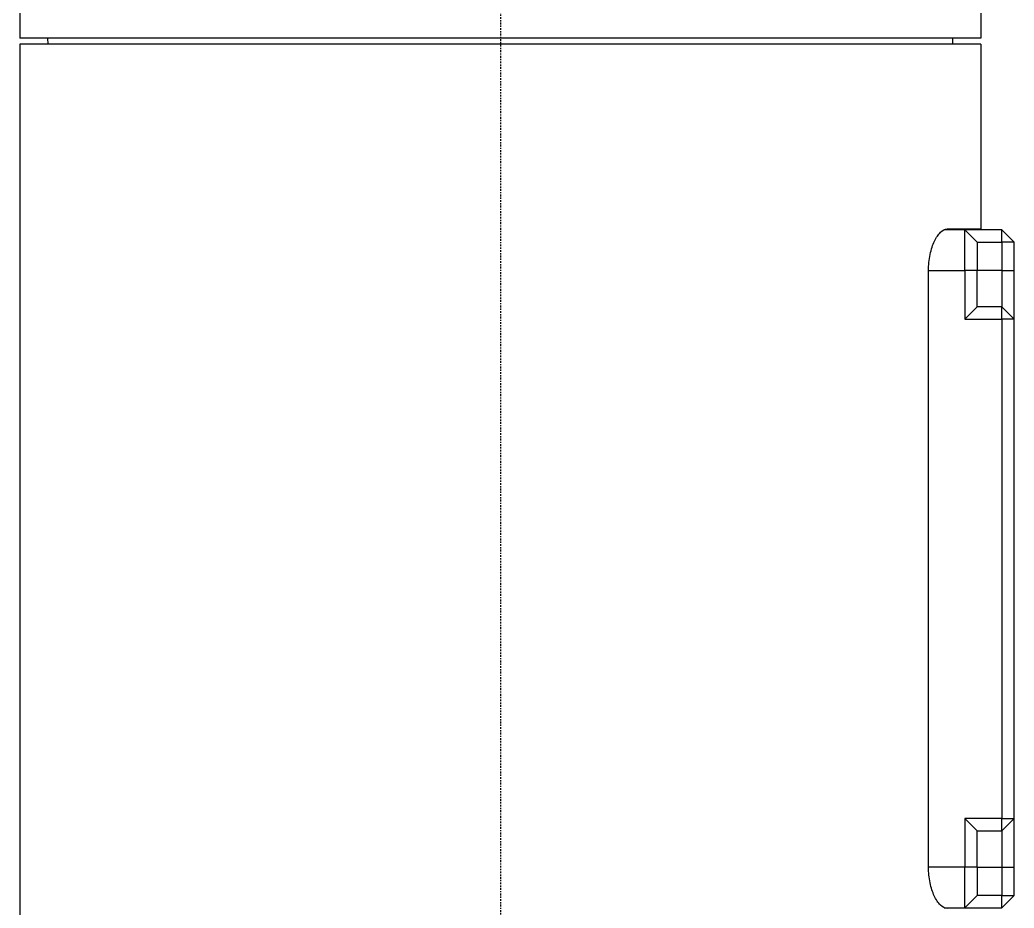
# Model space of a CAD drawing. Header units: millimetres. Extents: x 0 to 4378, y 0 to 2376.
# Drawn here: x 738.2 to 818.9, y 1463.4 to 1535.4 of the extents above; entities that cross this region are included whole.
import ezdxf

# ---------------------------------------------------------------- set-up
doc = ezdxf.new("R2010")
doc.units = ezdxf.units.MM
doc.header["$LTSCALE"] = 0.2
doc.linetypes.add('CENTER2', pattern=[1.125, 0.75, -0.125, 0.125, -0.125])
doc.layers.add('02_Center Line', color=1, linetype='CENTER2')

# ---------------------------------------------------------------- blocks, each defined once
blk = doc.blocks.new('A$Cd3ae7b64')
for p, q in [((-39, 936.2), (-39, 931.7)), ((39, 936.2), (39, 931.7)), ((39, 931.7), (-39, 931.7)), ((-36.713, 931.2), (-36.721, 931.7)), ((36.713, 931.2), (36.721, 931.7)), ((39, 931.2), (-39, 931.2)), ((-39, 931.2), (-39, 702.181)), ((39, 931.2), (39, 916.2)), ((37.7, 916.15), (36.03, 916.15)), ((39, 916.2), (36.264, 916.2)), ((40.7, 916.15), (37.7, 916.15)), ((38.7, 915.15), (37.7, 916.15)), ((37.7, 912.85), (37.7, 916.15)), ((40.7, 915.15), (40.7, 916.15)), ((40.7, 916.15), (41.7, 915.15)), ((38.7, 915.15), (40.7, 915.15)), ((38.7, 915.15), (38.7, 912.85)), ((41.7, 915.15), (40.7, 915.15)), ((40.7, 915.15), (40.7, 912.85)), ((41.7, 912.85), (41.7, 915.15)), ((34.752, 864.45), (34.752, 912.85)), ((34.752, 912.85), (37.7, 912.85)), ((38.7, 912.85), (37.7, 912.85)), ((37.7, 912.85), (37.7, 908.9)), ((38.7, 909.9), (38.7, 912.85)), ((40.7, 912.85), (38.7, 912.85)), ((40.7, 912.85), (41.7, 912.85)), ((40.7, 912.85), (40.7, 909.9)), ((41.7, 908.9), (41.7, 912.85)), ((38.7, 909.9), (37.7, 908.9)), ((40.7, 909.9), (38.7, 909.9)), ((40.7, 908.9), (40.7, 909.9)), ((40.7, 909.9), (41.7, 908.9)), ((37.7, 908.9), (40.7, 908.9)), ((41.7, 908.9), (40.7, 908.9)), ((40.7, 908.9), (40.7, 868.4)), ((41.7, 868.4), (41.7, 908.9)), ((40.7, 868.4), (37.7, 868.4)), ((37.7, 868.4), (38.7, 867.4)), ((37.7, 868.4), (37.7, 864.45)), ((40.7, 868.4), (41.7, 868.4)), ((40.7, 867.4), (40.7, 868.4)), ((41.7, 868.4), (40.7, 867.4)), ((41.7, 864.45), (41.7, 868.4)), ((38.7, 867.4), (40.7, 867.4)), ((38.7, 864.45), (38.7, 867.4)), ((40.7, 867.4), (40.7, 864.45)), ((37.7, 864.45), (34.752, 864.45)), ((38.7, 864.45), (37.7, 864.45)), ((37.7, 861.15), (37.7, 864.45)), ((38.7, 864.45), (38.7, 862.15)), ((38.7, 864.45), (40.7, 864.45)), ((40.7, 864.45), (41.7, 864.45)), ((40.7, 864.45), (40.7, 862.15)), ((41.7, 862.15), (41.7, 864.45)), ((38.7, 862.15), (37.7, 861.15)), ((40.7, 862.15), (38.7, 862.15)), ((40.7, 861.15), (40.7, 862.15)), ((41.7, 862.15), (40.7, 861.15)), ((40.7, 862.15), (41.7, 862.15)), ((36.03, 861.15), (37.7, 861.15)), ((37.7, 861.15), (40.7, 861.15))]:
    blk.add_line(p, q)
for points, knots in [([(34.752, 912.85), (34.752, 913.281), (34.798, 913.735), (34.971, 914.56), (35.098, 914.93), (35.378, 915.521), (35.552, 915.777), (35.913, 916.117), (36.098, 916.2), (36.264, 916.2)], [1.0490036, 1.0490036, 1.0490036, 1.0490036, 1.1782803, 1.1782803, 1.307557, 1.307557, 1.4427455, 1.4427455, 1.577934, 1.577934, 1.577934, 1.577934]), ([(36.264, 861.1), (36.094, 861.1), (35.904, 861.187), (35.537, 861.541), (35.359, 861.809), (35.083, 862.411), (34.961, 862.776), (34.795, 863.586), (34.752, 864.03), (34.752, 864.45)], [0.5201065, 0.5201065, 0.5201065, 0.5201065, 0.6584698, 0.6584698, 0.7968331, 0.7968331, 0.9229184, 0.9229184, 1.0490036, 1.0490036, 1.0490036, 1.0490036])]:
    blk.add_open_spline(points, degree=3, knots=knots)
at = {"layer": '02_Center Line'}
blk.add_line((0, 1153.006), (0, -16.53), dxfattribs=at)

msp = doc.modelspace()

# ---------------------------------------------------------------- block references
msp.add_blockref('A$Cd3ae7b64', (777.219, 602.257))

doc.saveas('drawing.dxf')
